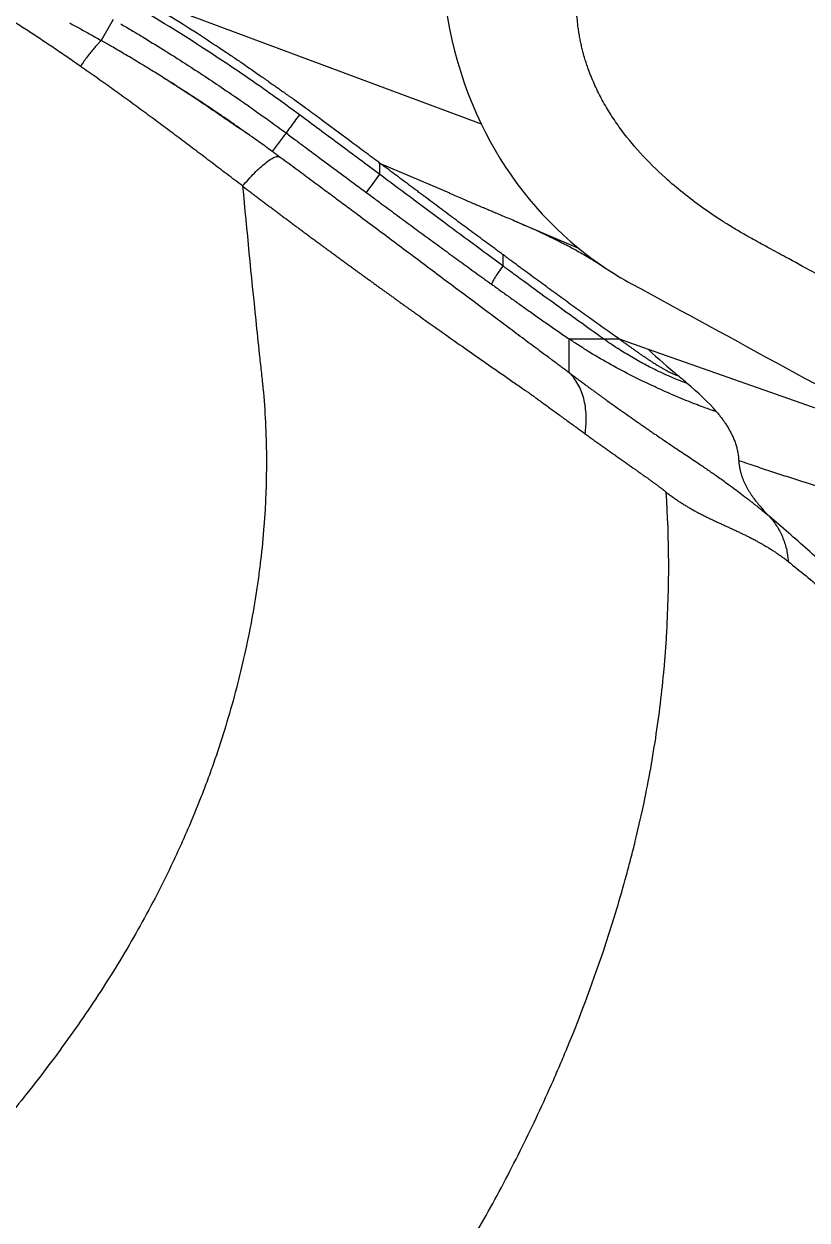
# Model space of a CAD drawing. Extents: x 398 to 508, y 623 to 782.
# Drawn here: x 489.03 to 497.66, y 665.93 to 679.11 of the extents above; entities that cross this region are included whole.
import ezdxf

# ---------------------------------------------------------------- set-up
doc = ezdxf.new("R2010")
doc.units = 0
doc.header["$MEASUREMENT"] = 0
doc.layers.add('GEOMETRY', color=2, linetype='Continuous', lineweight=25)

msp = doc.modelspace()

# ---------------------------------------------------------------- linework, layer by layer
at = {"layer": 'GEOMETRY'}
for p, q in [((490.222, 679.443), (494.065, 678.012)), ((490.012, 679.159), (489.878, 678.929)), ((489.944, 678.892), (489.878, 678.929)), ((492.123, 678.191), (492.006, 678.275)), ((491.916, 677.91), (491.764, 677.706)), ((492.947, 677.579), (492.947, 677.455)), ((492.947, 677.579), (493.717, 677.25)), ((494.432, 676.943), (495.139, 676.641)), ((494.306, 676.57), (494.306, 676.445)), ((495.587, 675.641), (495.907, 675.528)), ((495.907, 675.528), (497.849, 674.845))]:
    msp.add_line(p, q, dxfattribs=at)
msp.add_arc((503.252, 669.757), 12.862, 143.2397, 144.3476, dxfattribs=at)
for points, knots in [([(489.65, 678.644), (489.627, 678.661), (489.579, 678.694), (489.507, 678.744), (489.435, 678.793), (489.363, 678.842), (489.291, 678.89), (489.219, 678.938), (489.146, 678.986), (489.074, 679.034), (489.001, 679.081), (488.928, 679.128), (488.855, 679.174), (488.782, 679.22), (488.709, 679.266), (488.635, 679.311), (488.562, 679.356), (488.488, 679.401), (488.414, 679.445), (488.34, 679.488), (488.265, 679.532), (488.191, 679.574), (488.116, 679.617), (488.041, 679.658), (487.965, 679.7), (487.89, 679.741), (487.814, 679.781), (487.738, 679.821), (487.662, 679.86), (487.586, 679.899), (487.509, 679.937), (487.432, 679.975), (487.355, 680.012), (487.277, 680.049), (487.199, 680.085), (487.121, 680.12), (487.069, 680.144), (487.043, 680.155)], [0, 0, 0, 0, 0.028636, 0.057266, 0.08589, 0.114508, 0.14312, 0.171728, 0.200329, 0.228925, 0.257515, 0.286099, 0.314676, 0.343248, 0.371813, 0.400374, 0.428929, 0.45748, 0.486026, 0.514569, 0.543109, 0.571646, 0.600181, 0.628716, 0.657249, 0.685784, 0.71432, 0.742858, 0.7714, 0.799946, 0.828498, 0.857056, 0.885623, 0.914199, 0.942787, 0.971387, 1, 1, 1, 1]), ([(491.21, 678.825), (491.124, 678.883), (490.818, 679.089), (490.501, 679.277), (490.273, 679.413)], [0, 0, 0, 0, 0.27995, 1, 1, 1, 1]), ([(492.063, 678.111), (491.915, 678.22), (491.766, 678.328), (491.465, 678.538), (491.312, 678.642), (490.852, 678.946), (490.539, 679.141), (490.222, 679.327)], [0, 0, 0, 0, 0.25, 0.25, 0.5, 0.5, 1, 1, 1, 1]), ([(499.538, 675.391), (499.303, 675.519), (498.833, 675.774), (498.227, 676.104), (497.757, 676.36), (497.458, 676.523), (497.256, 676.633), (497.136, 676.698), (497.042, 676.75), (496.95, 676.802), (496.837, 676.869), (496.686, 676.963), (496.502, 677.087), (496.292, 677.246), (496.061, 677.442), (495.82, 677.68), (495.62, 677.925), (495.482, 678.13), (495.389, 678.29), (495.31, 678.452), (495.259, 678.58), (495.227, 678.672), (495.21, 678.726), (495.194, 678.781), (495.18, 678.835), (495.167, 678.89), (495.156, 678.945), (495.146, 679.001), (495.137, 679.056), (495.13, 679.112), (495.125, 679.167), (495.12, 679.223), (495.118, 679.279), (495.117, 679.317), (495.117, 679.336)], [0, 0, 0, 0, 0.12902, 0.258039, 0.332634, 0.387296, 0.421953, 0.443834, 0.452939, 0.473834, 0.49486, 0.516026, 0.559692, 0.601951, 0.642929, 0.705604, 0.764878, 0.795279, 0.824867, 0.853782, 0.882173, 0.891382, 0.900545, 0.909668, 0.918756, 0.927816, 0.936854, 0.945875, 0.954886, 0.963893, 0.972901, 0.981918, 0.990949, 1, 1, 1, 1]), ([(489.528, 679.123), (489.548, 679.112), (489.587, 679.091), (489.645, 679.06), (489.704, 679.028), (489.762, 678.995), (489.82, 678.962), (489.859, 678.94), (489.878, 678.929)], [0, 0, 0, 0, 0.166598, 0.333268, 0.499977, 0.666689, 0.833373, 1, 1, 1, 1]), ([(490.095, 679.111), (490.112, 679.101), (490.152, 679.078), (490.23, 679.031), (490.368, 678.949), (490.568, 678.826), (490.799, 678.68), (491.02, 678.536), (491.241, 678.388), (491.43, 678.259), (491.599, 678.139), (491.747, 678.034), (491.856, 677.954), (491.916, 677.91)], [0, 0, 0, 0, 0.0286566, 0.0625024, 0.125003, 0.2500064, 0.3849974, 0.5000043, 0.6136377, 0.7500018, 0.8147299, 0.8980623, 1, 1, 1, 1]), ([(489.878, 678.929), (489.878, 678.928), (489.873, 678.923), (489.855, 678.904), (489.829, 678.876), (489.798, 678.84), (489.762, 678.798), (489.713, 678.736), (489.675, 678.682), (489.65, 678.644)], [0, 0, 0, 0, 0.125, 0.25, 0.375, 0.5, 0.625, 0.75, 1, 1, 1, 1]), ([(491.514, 677.886), (491.503, 677.894), (491.471, 677.916), (491.42, 677.953), (491.361, 677.993), (491.302, 678.034), (491.23, 678.084), (491.147, 678.14), (491.052, 678.204), (490.95, 678.272), (490.842, 678.342), (490.737, 678.41), (490.643, 678.47), (490.56, 678.522), (490.487, 678.567), (490.426, 678.605), (490.361, 678.644), (490.264, 678.704), (490.137, 678.779), (490.022, 678.847), (489.96, 678.882), (489.944, 678.892)], [0, 0, 0, 0, 0.0222739, 0.0629027, 0.1010606, 0.1367411, 0.1782114, 0.2422988, 0.2975781, 0.3628881, 0.438237, 0.5048243, 0.5644319, 0.6170519, 0.6626657, 0.7012569, 0.7328157, 0.7849239, 0.8851743, 0.9704821, 1, 1, 1, 1]), ([(491.212, 678.828), (491.248, 678.804), (491.315, 678.76), (491.415, 678.692), (491.521, 678.619), (491.627, 678.545), (491.712, 678.485), (491.763, 678.449), (491.786, 678.433), (491.809, 678.417), (491.83, 678.401), (491.85, 678.387), (491.877, 678.368), (491.907, 678.347), (491.937, 678.326), (491.964, 678.307), (491.988, 678.29), (492, 678.281), (492.007, 678.276)], [0, 0, 0, 0, 0.1306686, 0.2399685, 0.328606, 0.4348701, 0.5167805, 0.5334378, 0.5478519, 0.5610753, 0.5745794, 0.5897522, 0.6075948, 0.6534633, 0.7148802, 0.7928426, 0.8878064, 1, 1, 1, 1]), ([(491.437, 677.326), (491.409, 677.347), (491.352, 677.39), (491.267, 677.455), (491.182, 677.519), (491.098, 677.583), (491.013, 677.648), (490.928, 677.712), (490.843, 677.776), (490.759, 677.839), (490.674, 677.903), (490.589, 677.966), (490.504, 678.029), (490.419, 678.092), (490.334, 678.155), (490.249, 678.217), (490.164, 678.279), (490.078, 678.341), (489.993, 678.402), (489.908, 678.463), (489.822, 678.524), (489.736, 678.584), (489.679, 678.624), (489.65, 678.644)], [0, 0, 0, 0, 0.047658, 0.095318, 0.14298, 0.190643, 0.238305, 0.285966, 0.333624, 0.381278, 0.428926, 0.476568, 0.524201, 0.571827, 0.619444, 0.667051, 0.714649, 0.762236, 0.809812, 0.857376, 0.904929, 0.952471, 1, 1, 1, 1]), ([(491.514, 677.885), (491.494, 677.899), (491.446, 677.932), (491.366, 677.984), (491.276, 678.045), (491.178, 678.114), (491.051, 678.2), (490.889, 678.309), (490.723, 678.417), (490.612, 678.487), (490.568, 678.515)], [0, 0, 0, 0, 0.0653385, 0.1609898, 0.2478477, 0.3476164, 0.478608, 0.6527121, 0.862494, 1, 1, 1, 1]), ([(492.063, 678.111), (492.044, 678.085), (492.026, 678.06), (491.991, 678.012), (491.975, 677.99), (491.947, 677.954), (491.936, 677.938), (491.921, 677.917), (491.916, 677.911), (491.916, 677.91)], [0, 0, 0, 0, 0.25, 0.25, 0.5, 0.5, 0.75, 0.75, 1, 1, 1, 1]), ([(492.947, 677.455), (492.8, 677.564), (492.653, 677.673), (492.358, 677.892), (492.211, 678.002), (492.063, 678.111)], [0, 0, 0, 0, 0.5, 0.5, 1, 1, 1, 1]), ([(492.947, 677.579), (492.934, 677.59), (492.906, 677.61), (492.851, 677.651), (492.754, 677.723), (492.561, 677.867), (492.367, 678.01), (492.203, 678.132), (492.149, 678.172), (492.123, 678.191)], [0.6892352, 0.6892352, 0.6892352, 0.6892352, 0.7048602, 0.7204852, 0.7517352, 0.8142352, 0.9392352, 0.9704852, 1, 1, 1, 1]), ([(491.764, 677.706), (491.739, 677.724), (491.689, 677.76), (491.617, 677.813), (491.559, 677.854), (491.525, 677.878), (491.514, 677.886)], [0, 0, 0, 0, 0.306268, 0.597498, 0.873751, 1, 1, 1, 1]), ([(491.916, 677.91), (491.954, 677.882), (492.027, 677.827), (492.175, 677.718), (492.358, 677.582), (492.579, 677.418), (492.727, 677.309), (492.8, 677.254)], [0, 0, 0, 0, 0.1288605, 0.25, 0.5, 0.7499859, 1, 1, 1, 1]), ([(491.437, 677.326), (491.459, 677.351), (491.48, 677.375), (491.524, 677.423), (491.546, 677.446), (491.589, 677.49), (491.61, 677.51), (491.65, 677.547), (491.67, 677.564), (491.706, 677.593), (491.724, 677.606), (491.755, 677.627), (491.77, 677.635), (491.795, 677.647), (491.807, 677.65), (491.826, 677.653), (491.834, 677.652), (491.84, 677.649)], [0, 0, 0, 0, 0.125, 0.125, 0.25, 0.25, 0.375, 0.375, 0.5, 0.5, 0.625, 0.625, 0.75, 0.75, 0.875, 0.875, 1, 1, 1, 1]), ([(495.036, 675.269), (495.024, 675.279), (494.997, 675.298), (494.956, 675.329), (494.911, 675.362), (494.862, 675.398), (494.81, 675.437), (494.754, 675.479), (494.658, 675.55), (494.52, 675.652), (494.34, 675.787), (494.152, 675.927), (493.959, 676.071), (493.759, 676.221), (493.485, 676.426), (493.135, 676.688), (492.804, 676.935), (492.564, 677.113), (492.42, 677.221), (492.295, 677.313), (492.19, 677.391), (492.103, 677.456), (492.016, 677.52), (491.928, 677.585), (491.87, 677.628), (491.84, 677.649)], [0, 0, 0, 0, 0.0143142, 0.0297701, 0.0463657, 0.0640995, 0.0829712, 0.1029841, 0.1241457, 0.1834898, 0.2436613, 0.3033106, 0.3641996, 0.4263313, 0.4896591, 0.6150234, 0.7422508, 0.7853629, 0.8281651, 0.8705885, 0.8962019, 0.9219626, 0.9478574, 0.9738735, 1, 1, 1, 1]), ([(493.007, 677.535), (493.001, 677.539), (492.988, 677.549), (492.968, 677.564), (492.954, 677.574), (492.947, 677.579)], [0, 0, 0, 0, 0.00692804, 0.01474054, 0.02255304, 0.02255304, 0.02255304, 0.02255304]), ([(494.306, 676.445), (494.193, 676.529), (494.079, 676.613), (493.852, 676.78), (493.739, 676.864), (493.513, 677.032), (493.4, 677.117), (493.173, 677.286), (493.06, 677.37), (492.947, 677.455)], [0, 0, 0, 0, 0.25, 0.25, 0.5, 0.5, 0.75, 0.75, 1, 1, 1, 1]), ([(494.306, 676.57), (494.304, 676.571), (494.298, 676.575), (494.286, 676.584), (494.262, 676.602), (494.227, 676.628), (494.172, 676.669), (494.103, 676.719), (494.02, 676.78), (493.91, 676.861), (493.772, 676.963), (493.607, 677.087), (493.484, 677.179), (493.401, 677.241), (493.367, 677.266), (493.339, 677.287), (493.319, 677.302), (493.298, 677.318), (493.229, 677.369), (493.14, 677.436), (493.05, 677.503), (493.015, 677.529), (493.007, 677.535)], [0.022553, 0.022553, 0.022553, 0.022553, 0.024942, 0.0288482, 0.0366607, 0.0522857, 0.0679107, 0.0991607, 0.1304107, 0.1616607, 0.2241607, 0.2866607, 0.3491607, 0.3647857, 0.3804107, 0.3882232, 0.3960357, 0.4038482, 0.4116607, 0.4741607, 0.5054107, 0.5141077, 0.5141077, 0.5141077, 0.5141077]), ([(491.437, 677.326), (491.483, 676.836), (491.531, 676.343), (491.595, 675.722), (491.608, 675.598), (491.628, 675.411), (491.638, 675.318), (491.648, 675.224), (491.653, 675.178), (491.655, 675.162), (491.658, 675.131), (491.66, 675.115), (491.685, 674.849), (491.698, 674.598), (491.7, 674.219), (491.698, 674.092), (491.692, 673.902), (491.689, 673.838), (491.682, 673.711), (491.677, 673.647), (491.663, 673.455), (491.65, 673.328), (491.628, 673.138), (491.62, 673.075), (491.603, 672.949), (491.594, 672.886), (491.544, 672.571), (491.495, 672.321), (491.38, 671.824), (491.313, 671.577), (491.199, 671.209), (491.159, 671.087), (491.095, 670.904), (491.073, 670.843), (491.028, 670.721), (491.005, 670.661), (490.933, 670.479), (490.884, 670.358), (490.805, 670.177), (490.779, 670.117), (490.725, 669.998), (490.697, 669.938), (490.557, 669.641), (490.436, 669.408), (490.244, 669.062), (490.178, 668.948), (490.042, 668.721), (489.972, 668.609), (489.828, 668.386), (489.754, 668.275), (489.605, 668.057), (489.528, 667.949), (489.295, 667.628), (489.134, 667.419), (488.801, 667.01), (488.63, 666.81), (488.276, 666.419), (488.093, 666.227), (487.718, 665.854), (487.525, 665.672), (487.277, 665.449), (487.227, 665.405), (487.126, 665.317), (487.075, 665.274), (486.923, 665.144), (486.82, 665.06), (486.51, 664.811), (486.3, 664.651), (485.873, 664.344), (485.656, 664.197), (485.214, 663.916), (484.99, 663.783), (484.532, 663.531), (484.299, 663.413), (483.943, 663.247), (483.824, 663.193), (483.642, 663.116), (483.582, 663.091), (483.46, 663.042), (483.399, 663.018), (483.217, 662.948), (483.095, 662.903), (482.911, 662.84), (482.85, 662.819), (482.727, 662.78), (482.665, 662.761), (482.481, 662.705), (482.357, 662.67), (482.11, 662.605), (481.986, 662.574), (481.613, 662.49), (481.363, 662.442), (481.049, 662.395), (480.986, 662.386), (480.86, 662.37), (480.796, 662.362), (480.607, 662.341), (480.48, 662.33), (480.289, 662.316), (480.225, 662.313), (480.098, 662.306), (480.034, 662.304), (479.842, 662.298), (479.715, 662.298), (479.334, 662.303), (479.083, 662.318), (478.709, 662.356), (478.584, 662.372), (478.399, 662.398), (478.337, 662.407), (478.213, 662.425), (478.152, 662.435), (477.967, 662.464), (477.844, 662.484), (477.599, 662.524), (477.476, 662.544), (477.11, 662.603), (476.867, 662.642), (476.624, 662.68)], [0, 0, 0, 0, 0.0625, 0.0625, 0.078125, 0.078125, 0.085938, 0.089844, 0.089844, 0.091797, 0.091797, 0.09375, 0.09375, 0.125, 0.125, 0.140625, 0.140625, 0.148438, 0.148438, 0.15625, 0.15625, 0.171875, 0.171875, 0.179688, 0.179688, 0.1875, 0.1875, 0.21875, 0.21875, 0.25, 0.25, 0.265625, 0.265625, 0.273438, 0.273438, 0.28125, 0.28125, 0.296875, 0.296875, 0.304688, 0.304688, 0.3125, 0.3125, 0.34375, 0.34375, 0.359375, 0.359375, 0.375, 0.375, 0.390625, 0.390625, 0.40625, 0.40625, 0.4375, 0.4375, 0.46875, 0.46875, 0.5, 0.5, 0.53125, 0.53125, 0.539063, 0.539063, 0.546875, 0.546875, 0.5625, 0.5625, 0.59375, 0.59375, 0.625, 0.625, 0.65625, 0.65625, 0.6875, 0.6875, 0.703125, 0.703125, 0.710938, 0.710938, 0.71875, 0.71875, 0.734375, 0.734375, 0.742188, 0.742188, 0.75, 0.75, 0.765625, 0.765625, 0.78125, 0.78125, 0.8125, 0.8125, 0.820313, 0.820313, 0.828125, 0.828125, 0.84375, 0.84375, 0.851563, 0.851563, 0.859375, 0.859375, 0.875, 0.875, 0.90625, 0.90625, 0.921875, 0.921875, 0.929688, 0.929688, 0.9375, 0.9375, 0.953125, 0.953125, 0.96875, 0.96875, 1, 1, 1, 1]), ([(491.437, 677.326), (491.45, 677.316), (491.476, 677.296), (491.515, 677.267), (491.554, 677.237), (491.592, 677.208), (491.631, 677.179), (491.67, 677.149), (491.708, 677.12), (491.747, 677.091), (491.785, 677.063), (491.823, 677.034), (491.861, 677.005), (491.899, 676.977), (491.937, 676.949), (491.975, 676.92), (492.013, 676.892), (492.051, 676.864), (492.088, 676.836), (492.126, 676.808), (492.163, 676.781), (492.2, 676.753), (492.237, 676.726), (492.274, 676.698), (492.311, 676.671), (492.348, 676.644), (492.385, 676.617), (492.421, 676.59), (492.458, 676.564), (492.494, 676.537), (492.53, 676.51), (492.566, 676.484), (492.602, 676.458), (492.638, 676.432), (492.673, 676.406), (492.709, 676.38), (492.744, 676.354), (492.78, 676.329), (492.815, 676.303), (492.85, 676.278), (492.885, 676.252), (492.919, 676.227), (492.954, 676.202), (492.988, 676.178), (493.023, 676.153), (493.057, 676.128), (493.091, 676.104), (493.125, 676.08), (493.158, 676.055), (493.192, 676.031), (493.225, 676.007), (493.258, 675.984), (493.291, 675.96), (493.324, 675.937), (493.431, 675.86), (493.609, 675.734), (493.855, 675.561), (494.091, 675.395), (494.283, 675.261), (494.435, 675.156), (494.515, 675.101), (494.56, 675.069), (494.571, 675.061), (494.583, 675.053), (494.594, 675.046), (494.602, 675.04), (494.607, 675.037), (494.609, 675.035), (494.612, 675.033), (494.616, 675.03), (494.62, 675.027), (494.625, 675.023), (494.631, 675.019), (494.638, 675.014), (494.645, 675.009), (494.653, 675.003), (494.671, 674.991), (494.698, 674.971), (494.735, 674.944), (494.777, 674.914), (494.823, 674.88), (494.874, 674.843), (494.925, 674.806), (494.974, 674.77), (495.023, 674.735), (495.072, 674.699), (495.12, 674.665), (495.167, 674.63), (495.198, 674.608), (495.213, 674.596)], [0, 0, 0, 0, 0.0101761, 0.020314, 0.0304136, 0.0404752, 0.0504987, 0.0604843, 0.070432, 0.0803419, 0.0902142, 0.1000488, 0.1098458, 0.1196055, 0.1293277, 0.1390127, 0.1486605, 0.1582711, 0.1678448, 0.1773816, 0.1868815, 0.1963447, 0.2057712, 0.2151612, 0.2245147, 0.2338318, 0.2431127, 0.2523574, 0.261566, 0.2707387, 0.2798755, 0.2889765, 0.2980419, 0.3070717, 0.316066, 0.325025, 0.3339487, 0.3428373, 0.3516908, 0.3605095, 0.3692933, 0.3780424, 0.386757, 0.3954371, 0.4040828, 0.4126943, 0.4212717, 0.4298151, 0.4383246, 0.4468004, 0.4552425, 0.4636511, 0.4720264, 0.4803684, 0.4886773, 0.5532907, 0.6164115, 0.6781073, 0.7384494, 0.770081, 0.8014573, 0.8046131, 0.8077668, 0.8109184, 0.814068, 0.8172156, 0.8176558, 0.8182843, 0.8191389, 0.8201975, 0.8214529, 0.8229052, 0.8245546, 0.8264011, 0.8284446, 0.8306854, 0.8331234, 0.8436566, 0.8542718, 0.8649702, 0.8799999, 0.8950191, 0.9100292, 0.9250321, 0.9400294, 0.955023, 0.9700147, 0.9850064, 1, 1, 1, 1]), ([(492.8, 677.254), (492.821, 677.239), (492.878, 677.197), (492.993, 677.112), (493.144, 677), (493.316, 676.873), (493.492, 676.745), (493.665, 676.618), (493.838, 676.492), (493.979, 676.389), (494.081, 676.316), (494.138, 676.274), (494.167, 676.254), (494.181, 676.243)], [0, 0, 0, 0, 0.04396, 0.125005, 0.250003, 0.373208, 0.500003, 0.631165, 0.750002, 0.874995, 0.937495, 0.969519, 1, 1, 1, 1]), ([(493.71, 677.252), (493.711, 677.252), (493.714, 677.25), (493.757, 677.231), (493.829, 677.199), (493.895, 677.171), (493.954, 677.145), (494.003, 677.125), (494.043, 677.108), (494.075, 677.094), (494.108, 677.08), (494.145, 677.065), (494.189, 677.046), (494.241, 677.025), (494.298, 677), (494.363, 676.973), (494.408, 676.954), (494.432, 676.944)], [0, 0, 0, 0, 0.082223, 0.180056, 0.277634, 0.365887, 0.443189, 0.50955, 0.55393, 0.591592, 0.626856, 0.669818, 0.720893, 0.778949, 0.844821, 0.918506, 1, 1, 1, 1]), ([(494.432, 676.943), (494.462, 676.931), (494.519, 676.906), (494.599, 676.871), (494.669, 676.839), (494.729, 676.812), (494.78, 676.788), (494.821, 676.768), (494.853, 676.753), (494.88, 676.739), (494.91, 676.725), (494.948, 676.706), (494.994, 676.682), (495.049, 676.653), (495.111, 676.62), (495.18, 676.581), (495.257, 676.536), (495.34, 676.485), (495.398, 676.447), (495.428, 676.428)], [0, 0, 0, 0, 0.0820756, 0.1555035, 0.2202776, 0.2763913, 0.3238394, 0.362002, 0.3917997, 0.4150135, 0.4428794, 0.4825798, 0.5308293, 0.5876298, 0.6529836, 0.7268934, 0.8093627, 0.9003961, 1, 1, 1, 1]), ([(494.365, 676.526), (494.361, 676.529), (494.349, 676.538), (494.331, 676.551), (494.316, 676.563), (494.307, 676.569), (494.306, 676.57)], [0.51410769, 0.51410769, 0.51410769, 0.51410769, 0.51934191, 0.52715441, 0.53496691, 0.53648422, 0.53648422, 0.53648422, 0.53648422]), ([(495.587, 675.641), (495.478, 675.717), (495.314, 675.834), (495.094, 675.992), (494.929, 676.112), (494.764, 676.232), (494.627, 676.333), (494.516, 676.414), (494.447, 676.465), (494.397, 676.502), (494.374, 676.519), (494.365, 676.526)], [0.5364842, 0.5364842, 0.5364842, 0.5364842, 0.6614842, 0.7239842, 0.7864842, 0.8489842, 0.9114842, 0.9427342, 0.9739842, 0.9896092, 1, 1, 1, 1]), ([(495.139, 676.641), (495.319, 676.494), (495.514, 676.363), (496.858, 675.632), (497.993, 675.013), (499.128, 674.395)], [0.842462, 0.842462, 0.842462, 0.842462, 1, 1, 1.857279, 1.857279, 1.857279, 1.857279]), ([(494.306, 676.445), (494.288, 676.421), (494.271, 676.396), (494.24, 676.35), (494.226, 676.328), (494.203, 676.291), (494.194, 676.276), (494.183, 676.253), (494.18, 676.246), (494.181, 676.243)], [0, 0, 0, 0, 0.25, 0.25, 0.5, 0.5, 0.75, 0.75, 1, 1, 1, 1]), ([(495.416, 675.641), (495.324, 675.706), (495.232, 675.772), (495.047, 675.904), (494.955, 675.971), (494.769, 676.105), (494.677, 676.173), (494.538, 676.275), (494.491, 676.309), (494.422, 676.36), (494.387, 676.386), (494.346, 676.415), (494.329, 676.428), (494.317, 676.437), (494.312, 676.441), (494.306, 676.445)], [0, 0, 0, 0, 0.25, 0.25, 0.5, 0.5, 0.75, 0.75, 0.875, 0.875, 0.9375, 0.96875, 0.984375, 0.984375, 1, 1, 1, 1]), ([(494.181, 676.243), (494.199, 676.231), (494.235, 676.205), (494.306, 676.154), (494.395, 676.09), (494.502, 676.014), (494.614, 675.935), (494.71, 675.867), (494.792, 675.81), (494.854, 675.766), (494.916, 675.723), (494.977, 675.681), (495.017, 675.654), (495.036, 675.641)], [0, 0, 0, 0, 0.062566, 0.125129, 0.25025, 0.375374, 0.500487, 0.643348, 0.714729, 0.786082, 0.860883, 0.932187, 1, 1, 1, 1]), ([(495.036, 675.641), (495.037, 675.641), (495.042, 675.641), (495.058, 675.641), (495.088, 675.641), (495.133, 675.641), (495.184, 675.641), (495.239, 675.641), (495.296, 675.641), (495.355, 675.641), (495.395, 675.641), (495.416, 675.641)], [0, 0, 0, 0, 0.0625, 0.125, 0.25, 0.375, 0.5, 0.625, 0.75, 0.875, 1, 1, 1, 1]), ([(496.661, 674.838), (496.65, 674.842), (496.621, 674.851), (496.562, 674.872), (496.486, 674.9), (496.398, 674.934), (496.299, 674.974), (496.193, 675.018), (496.083, 675.067), (495.93, 675.136), (495.734, 675.23), (495.498, 675.355), (495.303, 675.468), (495.149, 675.565), (495.074, 675.615), (495.036, 675.641)], [0, 0, 0, 0, 0.0625, 0.125, 0.1875, 0.25, 0.3125, 0.375, 0.4375, 0.5, 0.625, 0.75, 0.875, 0.9375, 1, 1, 1, 1]), ([(495.036, 675.269), (495.036, 675.283), (495.036, 675.312), (495.036, 675.363), (495.036, 675.422), (495.036, 675.492), (495.036, 675.565), (495.036, 675.615), (495.036, 675.641)], [0, 0, 0, 0, 0.1174131, 0.2366914, 0.414957, 0.6015806, 0.7965836, 1, 1, 1, 1]), ([(495.416, 675.641), (495.417, 675.641), (495.418, 675.641), (495.422, 675.641), (495.428, 675.641), (495.441, 675.641), (495.466, 675.641), (495.501, 675.641), (495.544, 675.641), (495.572, 675.641), (495.587, 675.641)], [0, 0, 0, 0, 0.015625, 0.03125, 0.0625, 0.125, 0.25, 0.5, 0.75, 1, 1, 1, 1]), ([(496.338, 675.151), (496.335, 675.152), (496.328, 675.155), (496.311, 675.16), (496.277, 675.172), (496.214, 675.197), (496.116, 675.239), (496, 675.293), (495.89, 675.349), (495.796, 675.4), (495.723, 675.442), (495.648, 675.487), (495.571, 675.535), (495.494, 675.586), (495.442, 675.622), (495.416, 675.641)], [0, 0, 0, 0, 0.03125, 0.0625, 0.125, 0.25, 0.375, 0.5, 0.625, 0.6875, 0.75, 0.8125, 0.875, 0.9375, 1, 1, 1, 1]), ([(495.587, 675.641), (495.591, 675.638), (495.6, 675.631), (495.613, 675.622), (495.626, 675.612), (495.64, 675.603), (495.653, 675.594), (495.665, 675.585), (495.678, 675.576), (495.691, 675.566), (495.703, 675.558), (495.716, 675.549), (495.728, 675.54), (495.74, 675.531), (495.752, 675.523), (495.764, 675.515), (495.776, 675.506), (495.787, 675.498), (495.799, 675.49), (495.81, 675.482), (495.821, 675.475), (495.832, 675.467), (495.842, 675.46), (495.853, 675.453), (495.863, 675.446), (495.874, 675.439), (495.884, 675.432), (495.894, 675.425), (495.903, 675.419), (495.913, 675.412), (495.923, 675.406), (495.932, 675.4), (495.951, 675.387), (495.979, 675.37), (496.014, 675.348), (496.046, 675.329), (496.075, 675.312), (496.103, 675.297), (496.128, 675.284), (496.151, 675.272), (496.172, 675.262), (496.191, 675.254), (496.209, 675.246), (496.225, 675.24), (496.235, 675.237), (496.239, 675.235)], [0, 0, 0, 0, 0.012096, 0.024191, 0.036286, 0.04838, 0.060476, 0.072573, 0.084672, 0.096771, 0.108871, 0.120971, 0.133069, 0.145165, 0.157261, 0.169357, 0.181453, 0.19355, 0.205647, 0.217745, 0.229843, 0.24194, 0.254035, 0.266129, 0.278222, 0.290316, 0.302411, 0.314507, 0.326606, 0.338705, 0.350806, 0.362908, 0.375009, 0.42709, 0.479168, 0.531225, 0.58327, 0.635341, 0.687445, 0.739565, 0.791669, 0.843755, 0.895836, 0.947916, 1, 1, 1, 1]), ([(495.036, 675.269), (495.044, 675.263), (495.06, 675.252), (495.083, 675.235), (495.105, 675.218), (495.126, 675.202), (495.147, 675.187), (495.167, 675.172), (495.187, 675.157), (495.206, 675.143), (495.224, 675.13), (495.242, 675.117), (495.259, 675.104), (495.276, 675.092), (495.292, 675.08), (495.307, 675.069), (495.322, 675.058), (495.337, 675.047), (495.35, 675.037), (495.364, 675.028), (495.377, 675.018), (495.389, 675.009), (495.401, 675.001), (495.412, 674.993), (495.423, 674.985), (495.433, 674.977), (495.443, 674.97), (495.482, 674.942), (495.547, 674.896), (495.635, 674.833), (495.719, 674.774), (495.785, 674.728), (495.837, 674.692), (495.876, 674.665), (495.913, 674.639), (495.937, 674.623), (495.949, 674.614)], [0, 0, 0, 0, 0.021156, 0.041833, 0.062034, 0.081765, 0.101027, 0.119825, 0.138161, 0.156038, 0.173459, 0.190426, 0.20694, 0.223004, 0.238619, 0.253788, 0.268511, 0.282789, 0.296624, 0.310016, 0.322967, 0.335478, 0.347549, 0.35918, 0.370372, 0.381127, 0.391443, 0.401322, 0.501772, 0.601257, 0.699866, 0.797656, 0.848911, 0.899719, 0.950082, 1, 1, 1, 1]), ([(495.213, 674.596), (495.214, 674.605), (495.215, 674.614), (495.219, 674.648), (495.221, 674.673), (495.225, 674.733), (495.225, 674.766), (495.221, 674.864), (495.212, 674.927), (495.181, 675.043), (495.16, 675.097), (495.119, 675.168), (495.104, 675.191), (495.08, 675.222), (495.068, 675.237), (495.054, 675.251), (495.047, 675.259), (495.043, 675.263), (495.039, 675.267), (495.038, 675.268), (495.036, 675.269)], [0, 0, 0, 0, 0.03125, 0.03125, 0.125, 0.125, 0.25, 0.25, 0.5, 0.5, 0.75, 0.75, 0.875, 0.875, 0.9375, 0.96875, 0.96875, 0.992188, 0.992188, 1, 1, 1, 1]), ([(496.661, 674.838), (496.666, 674.833), (496.675, 674.822), (496.688, 674.805), (496.702, 674.788), (496.715, 674.771), (496.728, 674.753), (496.741, 674.736), (496.753, 674.717), (496.765, 674.699), (496.778, 674.68), (496.789, 674.661), (496.801, 674.641), (496.812, 674.621), (496.822, 674.601), (496.833, 674.58), (496.843, 674.558), (496.852, 674.536), (496.861, 674.514), (496.869, 674.491), (496.876, 674.468), (496.883, 674.445), (496.888, 674.421), (496.893, 674.397), (496.898, 674.373), (496.901, 674.349), (496.903, 674.326), (496.904, 674.31), (496.905, 674.302)], [0, 0, 0, 0, 0.038714, 0.077269, 0.11569, 0.154006, 0.192243, 0.230431, 0.268595, 0.306765, 0.34497, 0.38324, 0.421606, 0.460101, 0.498762, 0.53761, 0.576602, 0.615684, 0.654809, 0.693935, 0.733023, 0.772042, 0.810928, 0.849585, 0.887919, 0.925834, 0.96323, 1, 1, 1, 1]), ([(495.213, 674.596), (495.221, 674.591), (495.236, 674.58), (495.258, 674.564), (495.28, 674.548), (495.302, 674.532), (495.324, 674.516), (495.345, 674.501), (495.366, 674.486), (495.387, 674.471), (495.408, 674.456), (495.429, 674.441), (495.449, 674.427), (495.469, 674.412), (495.489, 674.398), (495.509, 674.384), (495.528, 674.37), (495.548, 674.357), (495.567, 674.343), (495.585, 674.33), (495.604, 674.317), (495.622, 674.304), (495.641, 674.291), (495.659, 674.278), (495.676, 674.266), (495.694, 674.253), (495.711, 674.241), (495.728, 674.229), (495.745, 674.217), (495.762, 674.206), (495.778, 674.194), (495.794, 674.183), (495.81, 674.171), (495.826, 674.16), (495.842, 674.149), (495.857, 674.138), (495.872, 674.127), (495.887, 674.117), (495.902, 674.106), (495.916, 674.096), (495.93, 674.086), (495.944, 674.075), (495.958, 674.065), (495.971, 674.056), (495.985, 674.046), (495.998, 674.036), (496.011, 674.027), (496.023, 674.017), (496.036, 674.008), (496.048, 673.999), (496.06, 673.99), (496.071, 673.981), (496.083, 673.972), (496.094, 673.963), (496.101, 673.957), (496.105, 673.954)], [0, 0, 0, 0, 0.019447, 0.038845, 0.058196, 0.077502, 0.096764, 0.115984, 0.135165, 0.154309, 0.173416, 0.192489, 0.21153, 0.23054, 0.249521, 0.268475, 0.287404, 0.306308, 0.325191, 0.344053, 0.362897, 0.381723, 0.400533, 0.419329, 0.438112, 0.456884, 0.475646, 0.4944, 0.513146, 0.531887, 0.550622, 0.569353, 0.588079, 0.606802, 0.625522, 0.64424, 0.662956, 0.68167, 0.700384, 0.719097, 0.73781, 0.756524, 0.775238, 0.793954, 0.812671, 0.831391, 0.850112, 0.868837, 0.887564, 0.906294, 0.925028, 0.943765, 0.962506, 0.981251, 1, 1, 1, 1]), ([(495.949, 674.614), (495.956, 674.61), (495.97, 674.6), (495.99, 674.587), (496.01, 674.573), (496.029, 674.56), (496.049, 674.547), (496.067, 674.534), (496.113, 674.503), (496.206, 674.441), (496.33, 674.358), (496.453, 674.276), (496.558, 674.204), (496.662, 674.132), (496.78, 674.048), (496.892, 673.966), (496.978, 673.9), (497.027, 673.862), (497.06, 673.835), (497.095, 673.808), (497.129, 673.78), (497.165, 673.751), (497.201, 673.722), (497.225, 673.701), (497.238, 673.691)], [0, 0, 0, 0, 0.012515, 0.024965, 0.037348, 0.049665, 0.061916, 0.0741, 0.086216, 0.152556, 0.263953, 0.363065, 0.445437, 0.529136, 0.62951, 0.751898, 0.814722, 0.841235, 0.867731, 0.894211, 0.920676, 0.947127, 0.973568, 1, 1, 1, 1]), ([(499.111, 673.616), (499.024, 673.641), (498.842, 673.694), (498.548, 673.781), (498.237, 673.874), (497.91, 673.974), (497.626, 674.063), (497.392, 674.138), (497.213, 674.196), (497.051, 674.251), (496.947, 674.287), (496.905, 674.302)], [0, 0, 0, 0, 0.144875, 0.28975, 0.4346251, 0.5795001, 0.7243751, 0.7968126, 0.8692501, 0.9416876, 0.9911167, 0.9911167, 0.9911167, 0.9911167]), ([(496.905, 674.302), (496.905, 674.297), (496.906, 674.286), (496.907, 674.27), (496.909, 674.254), (496.912, 674.238), (496.915, 674.222), (496.918, 674.205), (496.922, 674.189), (496.926, 674.173), (496.93, 674.157), (496.935, 674.141), (496.941, 674.125), (496.946, 674.109), (496.952, 674.094), (496.959, 674.079), (496.965, 674.064), (496.972, 674.049), (496.979, 674.034), (496.987, 674.02), (496.994, 674.005), (497.002, 673.991), (497.01, 673.977), (497.018, 673.964), (497.026, 673.95), (497.035, 673.937), (497.043, 673.924), (497.052, 673.911), (497.061, 673.898), (497.08, 673.872), (497.11, 673.834), (497.151, 673.785), (497.194, 673.737), (497.223, 673.706), (497.238, 673.691)], [0, 0, 0, 0, 0.0218061, 0.0439161, 0.0662935, 0.0889014, 0.1117026, 0.1346618, 0.1577434, 0.1809109, 0.204128, 0.2273607, 0.2505745, 0.2737365, 0.2968335, 0.3198642, 0.3428264, 0.3657164, 0.3885314, 0.4112716, 0.4339366, 0.4565247, 0.479035, 0.501468, 0.5238245, 0.5461061, 0.5683126, 0.5904416, 0.6124893, 0.6344513, 0.7258753, 0.8167793, 0.9079724, 1, 1, 1, 1]), ([(480.159, 657.887), (480.418, 657.871), (480.677, 657.864), (481.002, 657.866), (481.067, 657.867), (481.197, 657.87), (481.262, 657.872), (481.457, 657.879), (481.587, 657.886), (482.232, 657.93), (482.742, 657.997), (483.498, 658.142), (483.749, 658.197), (484.06, 658.276), (484.123, 658.293), (484.247, 658.326), (484.309, 658.343), (484.495, 658.396), (484.619, 658.432), (484.992, 658.547), (485.24, 658.631), (485.611, 658.766), (485.735, 658.812), (485.921, 658.885), (485.983, 658.909), (486.106, 658.959), (486.168, 658.984), (486.72, 659.215), (487.2, 659.442), (487.786, 659.753), (487.903, 659.816), (488.134, 659.946), (488.25, 660.012), (488.479, 660.147), (488.592, 660.216), (488.818, 660.358), (488.93, 660.43), (489.485, 660.798), (489.916, 661.117), (490.437, 661.545), (490.541, 661.632), (490.745, 661.809), (490.846, 661.899), (491.145, 662.17), (491.338, 662.356), (491.904, 662.926), (492.261, 663.323), (492.934, 664.151), (493.25, 664.583), (493.618, 665.145), (493.69, 665.258), (493.797, 665.431), (493.832, 665.488), (493.901, 665.604), (493.935, 665.662), (494.037, 665.837), (494.104, 665.954), (494.234, 666.19), (494.297, 666.308), (494.483, 666.665), (494.601, 666.905), (494.77, 667.268), (494.825, 667.389), (494.905, 667.573), (494.932, 667.634), (494.983, 667.757), (495.009, 667.818), (495.236, 668.373), (495.411, 668.867), (495.598, 669.486), (495.634, 669.61), (495.685, 669.797), (495.701, 669.859), (495.734, 669.983), (495.749, 670.045), (495.826, 670.357), (495.88, 670.609), (495.972, 671.114), (496.011, 671.368), (496.058, 671.753), (496.071, 671.881), (496.089, 672.075), (496.094, 672.139), (496.104, 672.269), (496.108, 672.334), (496.142, 672.917), (496.141, 673.436), (496.105, 673.954)], [0, 0, 0, 0, 0.03125, 0.03125, 0.039063, 0.039063, 0.046875, 0.046875, 0.0625, 0.0625, 0.125, 0.125, 0.15625, 0.15625, 0.164063, 0.164063, 0.171875, 0.171875, 0.1875, 0.1875, 0.21875, 0.21875, 0.234375, 0.234375, 0.242188, 0.242188, 0.25, 0.25, 0.3125, 0.3125, 0.328125, 0.328125, 0.34375, 0.34375, 0.359375, 0.359375, 0.375, 0.375, 0.4375, 0.4375, 0.453125, 0.453125, 0.46875, 0.46875, 0.5, 0.5, 0.5625, 0.5625, 0.625, 0.625, 0.640625, 0.640625, 0.648438, 0.648438, 0.65625, 0.65625, 0.671875, 0.671875, 0.6875, 0.6875, 0.71875, 0.71875, 0.734375, 0.734375, 0.742188, 0.742188, 0.75, 0.75, 0.8125, 0.8125, 0.828125, 0.828125, 0.835938, 0.835938, 0.84375, 0.84375, 0.875, 0.875, 0.90625, 0.90625, 0.921875, 0.921875, 0.929688, 0.929688, 0.9375, 0.9375, 1, 1, 1, 1]), ([(496.105, 673.954), (496.111, 673.949), (496.124, 673.939), (496.142, 673.925), (496.161, 673.911), (496.18, 673.897), (496.199, 673.884), (496.218, 673.871), (496.237, 673.858), (496.256, 673.845), (496.275, 673.833), (496.294, 673.821), (496.313, 673.809), (496.332, 673.798), (496.351, 673.786), (496.37, 673.775), (496.389, 673.765), (496.408, 673.754), (496.427, 673.743), (496.446, 673.733), (496.466, 673.723), (496.485, 673.713), (496.504, 673.703), (496.523, 673.694), (496.542, 673.684), (496.562, 673.675), (496.581, 673.665), (496.6, 673.656), (496.62, 673.647), (496.639, 673.638), (496.658, 673.629), (496.678, 673.62), (496.697, 673.611), (496.717, 673.602), (496.736, 673.593), (496.756, 673.584), (496.775, 673.575), (496.795, 673.566), (496.814, 673.557), (496.834, 673.548), (496.853, 673.539), (496.873, 673.53), (496.893, 673.52), (496.912, 673.511), (496.932, 673.502), (496.952, 673.492), (496.972, 673.483), (496.991, 673.473), (497.011, 673.463), (497.031, 673.453), (497.051, 673.443), (497.071, 673.433), (497.096, 673.419), (497.126, 673.403), (497.162, 673.383), (497.197, 673.362), (497.233, 673.34), (497.269, 673.318), (497.305, 673.295), (497.341, 673.27), (497.377, 673.245), (497.414, 673.218), (497.438, 673.2), (497.45, 673.19)], [0, 0, 0, 0, 0.013753, 0.027538, 0.041356, 0.055207, 0.069089, 0.083005, 0.096952, 0.110931, 0.124943, 0.138985, 0.153059, 0.167164, 0.1813, 0.195465, 0.209661, 0.223886, 0.238139, 0.252421, 0.266731, 0.281067, 0.295429, 0.309817, 0.32423, 0.338666, 0.353127, 0.367609, 0.382114, 0.39664, 0.411187, 0.425754, 0.440339, 0.454943, 0.469565, 0.484204, 0.498859, 0.513529, 0.528214, 0.542912, 0.557623, 0.572346, 0.58708, 0.601825, 0.616579, 0.631343, 0.646114, 0.660894, 0.67568, 0.690472, 0.70527, 0.720073, 0.734881, 0.761381, 0.78789, 0.814406, 0.840924, 0.867444, 0.893962, 0.920478, 0.946989, 0.973497, 1, 1, 1, 1]), ([(497.238, 673.691), (497.239, 673.69), (497.24, 673.689), (497.243, 673.685), (497.246, 673.682), (497.253, 673.674), (497.264, 673.662), (497.275, 673.649), (497.296, 673.622), (497.309, 673.603), (497.346, 673.546), (497.368, 673.505), (497.404, 673.419), (497.419, 673.375), (497.435, 673.306), (497.439, 673.283), (497.445, 673.243), (497.447, 673.225), (497.449, 673.202), (497.45, 673.196), (497.45, 673.19)], [0, 0, 0, 0, 0.007812, 0.007812, 0.03125, 0.03125, 0.0625, 0.125, 0.125, 0.25, 0.25, 0.5, 0.5, 0.75, 0.75, 0.875, 0.875, 0.96875, 0.96875, 1, 1, 1, 1]), ([(498.533, 672.51), (498.514, 672.528), (498.362, 672.673), (498.075, 672.943), (497.668, 673.321), (497.382, 673.567), (497.238, 673.691)], [0, 0, 0, 0, 0.045969, 0.362796, 0.680476, 1, 1, 1, 1]), ([(497.45, 673.19), (497.581, 673.084), (497.843, 672.871), (498.236, 672.518), (498.535, 672.245), (498.701, 672.09), (498.738, 672.056)], [0, 0, 0, 0, 0.3038968, 0.6080949, 0.9123898, 1, 1, 1, 1])]:
    msp.add_open_spline(points, degree=3, knots=knots, dxfattribs=at)
for points in [[(493.635, 679.927), (493.635, 679.253), (493.784, 678.597), (494.065, 678.012)], [(494.065, 678.012), (494.32, 677.483), (494.682, 677.013), (495.139, 676.641)], [(491.804, 677.677), (491.79, 677.686), (491.777, 677.696), (491.764, 677.706)], [(491.84, 677.649), (491.828, 677.659), (491.816, 677.668), (491.804, 677.677)], [(495.907, 675.528), (496.015, 675.425), (496.129, 675.329), (496.239, 675.235)], [(496.338, 675.151), (496.306, 675.179), (496.273, 675.207), (496.239, 675.235)], [(496.661, 674.838), (496.57, 674.945), (496.458, 675.048), (496.338, 675.151)]]:
    msp.add_open_spline(points, degree=3, dxfattribs=at)

doc.saveas('drawing.dxf')
